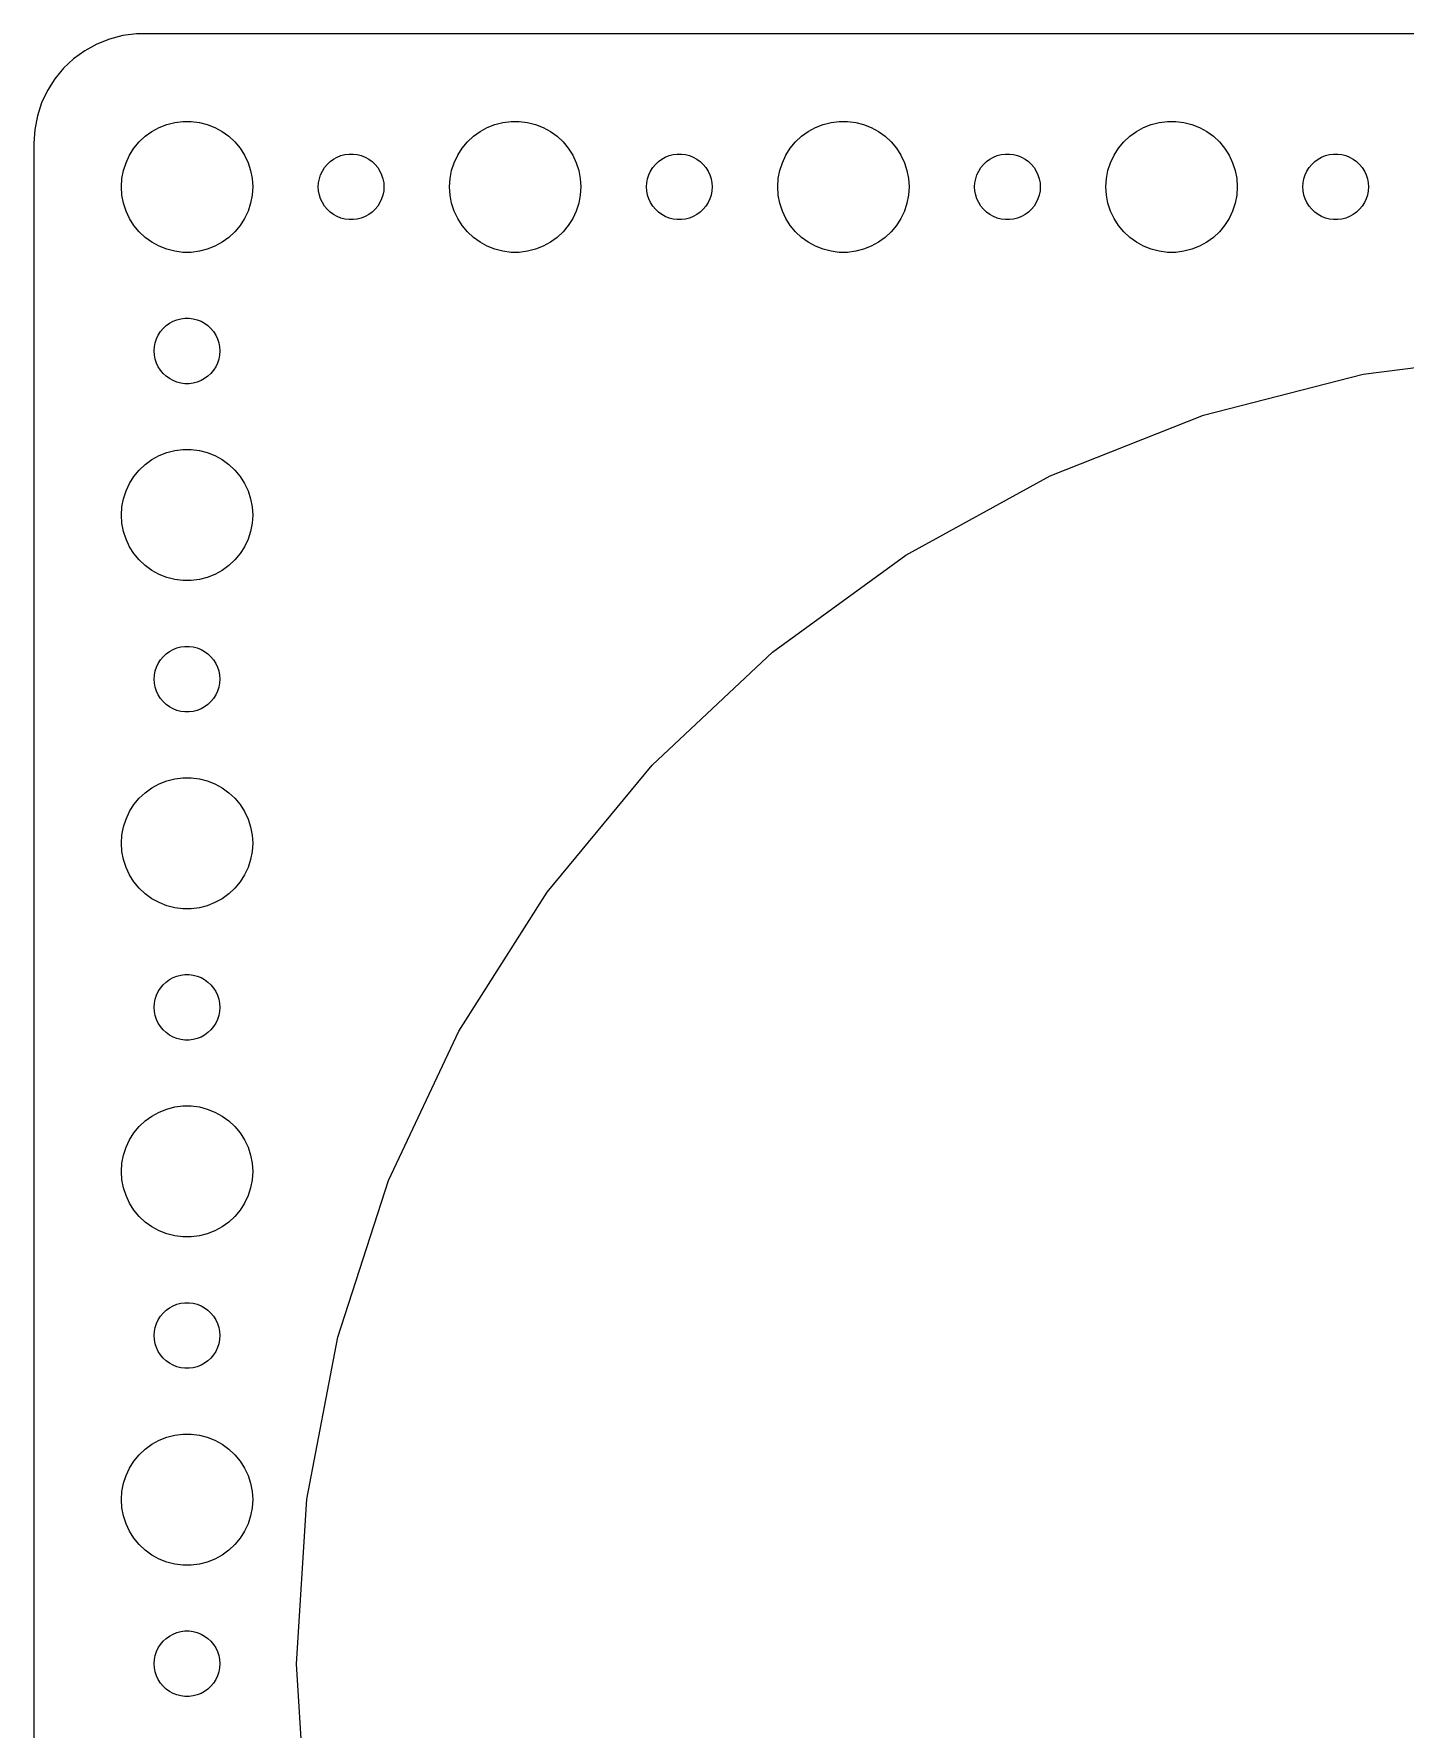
# Model space of a CAD drawing. Header units: metres. Extents: x -134 to 134, y -74 to 74.
# Drawn here: x -134.5 to -71.8, y -3 to 74.5 of the extents above; entities that cross this region are included whole.
import ezdxf

# ---------------------------------------------------------------- set-up
doc = ezdxf.new("R2010")
doc.units = ezdxf.units.M

msp = doc.modelspace()

# ---------------------------------------------------------------- linework, layer by layer
for p, q in [((-130.437, 74.4114), (-131.045, 74.2553)), ((-129.814, 74.4901), (-130.437, 74.4114)), ((129.814, 74.4901), (-129.814, 74.4901)), ((-132.179, 73.7216), (-132.687, 73.3526)), ((-131.629, 74.0241), (-132.179, 73.7216)), ((-131.045, 74.2553), (-131.629, 74.0241)), ((-133.145, 72.9227), (-133.545, 72.4389)), ((-132.687, 73.3526), (-133.145, 72.9227)), ((-133.545, 72.4389), (-133.882, 71.9088)), ((-134.149, 71.3406), (-134.343, 70.7434)), ((-133.882, 71.9088), (-134.149, 71.3406)), ((-134.343, 70.7434), (-134.461, 70.1267)), ((-134.461, 70.1267), (-134.5, 69.5)), ((-129.687, 69.5536), (-129.412, 69.8115)), ((-129.412, 69.8115), (-129.107, 70.033)), ((-129.107, 70.033), (-128.777, 70.2145)), ((-128.777, 70.2145), (-128.427, 70.3532)), ((-128.427, 70.3532), (-128.062, 70.4469)), ((-128.062, 70.4469), (-127.688, 70.4941)), ((-127.688, 70.4941), (-127.312, 70.4941)), ((-127.312, 70.4941), (-126.938, 70.4469)), ((-126.938, 70.4469), (-126.573, 70.3532)), ((-126.573, 70.3532), (-126.223, 70.2145)), ((-126.223, 70.2145), (-125.893, 70.033)), ((-125.893, 70.033), (-125.588, 69.8115)), ((-125.588, 69.8115), (-125.313, 69.5536)), ((-114.687, 69.5536), (-114.412, 69.8115)), ((-114.412, 69.8115), (-114.107, 70.033)), ((-114.107, 70.033), (-113.777, 70.2145)), ((-113.777, 70.2145), (-113.427, 70.3532)), ((-113.427, 70.3532), (-113.062, 70.4469)), ((-113.062, 70.4469), (-112.688, 70.4941)), ((-112.688, 70.4941), (-112.312, 70.4941)), ((-112.312, 70.4941), (-111.938, 70.4469)), ((-111.938, 70.4469), (-111.573, 70.3532)), ((-111.573, 70.3532), (-111.223, 70.2145)), ((-111.223, 70.2145), (-110.893, 70.033)), ((-110.893, 70.033), (-110.588, 69.8115)), ((-110.588, 69.8115), (-110.313, 69.5536)), ((-99.6869, 69.5536), (-99.4123, 69.8115)), ((-99.4123, 69.8115), (-99.1075, 70.033)), ((-99.1075, 70.033), (-98.7773, 70.2145)), ((-98.7773, 70.2145), (-98.427, 70.3532)), ((-98.427, 70.3532), (-98.0621, 70.4469)), ((-98.0621, 70.4469), (-97.6884, 70.4941)), ((-97.6884, 70.4941), (-97.3116, 70.4941)), ((-97.3116, 70.4941), (-96.9379, 70.4469)), ((-96.9379, 70.4469), (-96.573, 70.3532)), ((-96.573, 70.3532), (-96.2227, 70.2145)), ((-96.2227, 70.2145), (-95.8925, 70.033)), ((-95.8925, 70.033), (-95.5877, 69.8115)), ((-95.5877, 69.8115), (-95.3131, 69.5536)), ((-84.6869, 69.5536), (-84.4123, 69.8115)), ((-84.4123, 69.8115), (-84.1075, 70.033)), ((-84.1075, 70.033), (-83.7773, 70.2145)), ((-83.7773, 70.2145), (-83.427, 70.3532)), ((-83.427, 70.3532), (-83.0621, 70.4469)), ((-83.0621, 70.4469), (-82.6884, 70.4941)), ((-82.6884, 70.4941), (-82.3116, 70.4941)), ((-82.3116, 70.4941), (-81.9379, 70.4469)), ((-81.9379, 70.4469), (-81.573, 70.3532)), ((-81.573, 70.3532), (-81.2227, 70.2145)), ((-81.2227, 70.2145), (-80.8925, 70.033)), ((-80.8925, 70.033), (-80.5877, 69.8115)), ((-80.5877, 69.8115), (-80.3131, 69.5536)), ((-134.5, 69.5), (-134.5, -69.5)), ((-130.129, 68.9453), (-129.927, 69.2634)), ((-129.927, 69.2634), (-129.687, 69.5536)), ((-125.313, 69.5536), (-125.073, 69.2634)), ((-125.073, 69.2634), (-124.871, 68.9453)), ((-120.464, 68.9266), (-120.281, 68.9734)), ((-120.281, 68.9734), (-120.094, 68.997)), ((-120.094, 68.997), (-119.906, 68.997)), ((-119.906, 68.997), (-119.719, 68.9734)), ((-119.719, 68.9734), (-119.536, 68.9266)), ((-115.129, 68.9453), (-114.927, 69.2634)), ((-114.927, 69.2634), (-114.687, 69.5536)), ((-110.313, 69.5536), (-110.073, 69.2634)), ((-110.073, 69.2634), (-109.871, 68.9453)), ((-105.464, 68.9266), (-105.281, 68.9734)), ((-105.281, 68.9734), (-105.094, 68.997)), ((-105.094, 68.997), (-104.906, 68.997)), ((-104.906, 68.997), (-104.719, 68.9734)), ((-104.719, 68.9734), (-104.536, 68.9266)), ((-100.129, 68.9453), (-99.927, 69.2634)), ((-99.927, 69.2634), (-99.6869, 69.5536)), ((-95.3131, 69.5536), (-95.073, 69.2634)), ((-95.073, 69.2634), (-94.8711, 68.9453)), ((-90.4635, 68.9266), (-90.2811, 68.9734)), ((-90.2811, 68.9734), (-90.0942, 68.997)), ((-90.0942, 68.997), (-89.9058, 68.997)), ((-89.9058, 68.997), (-89.7189, 68.9734)), ((-89.7189, 68.9734), (-89.5365, 68.9266)), ((-85.1289, 68.9453), (-84.927, 69.2634)), ((-84.927, 69.2634), (-84.6869, 69.5536)), ((-80.3131, 69.5536), (-80.073, 69.2634)), ((-80.073, 69.2634), (-79.8711, 68.9453)), ((-75.4635, 68.9266), (-75.2811, 68.9734)), ((-75.2811, 68.9734), (-75.0942, 68.997)), ((-75.0942, 68.997), (-74.9058, 68.997)), ((-74.9058, 68.997), (-74.7189, 68.9734)), ((-74.7189, 68.9734), (-74.5365, 68.9266)), ((-130.476, 67.876), (-130.406, 68.2461)), ((-130.406, 68.2461), (-130.289, 68.6044)), ((-130.289, 68.6044), (-130.129, 68.9453)), ((-124.871, 68.9453), (-124.711, 68.6044)), ((-124.711, 68.6044), (-124.594, 68.2461)), ((-124.594, 68.2461), (-124.524, 67.876)), ((-121.395, 68.0522), (-121.314, 68.2226)), ((-121.314, 68.2226), (-121.214, 68.3817)), ((-121.214, 68.3817), (-121.093, 68.5268)), ((-121.093, 68.5268), (-120.956, 68.6558)), ((-120.956, 68.6558), (-120.804, 68.7665)), ((-120.804, 68.7665), (-120.639, 68.8572)), ((-120.639, 68.8572), (-120.464, 68.9266)), ((-119.536, 68.9266), (-119.361, 68.8572)), ((-119.361, 68.8572), (-119.196, 68.7665)), ((-119.196, 68.7665), (-119.044, 68.6558)), ((-119.044, 68.6558), (-118.907, 68.5268)), ((-118.907, 68.5268), (-118.786, 68.3817)), ((-118.786, 68.3817), (-118.686, 68.2226)), ((-118.686, 68.2226), (-118.605, 68.0522)), ((-115.476, 67.876), (-115.406, 68.2461)), ((-115.406, 68.2461), (-115.289, 68.6044)), ((-115.289, 68.6044), (-115.129, 68.9453)), ((-109.871, 68.9453), (-109.711, 68.6044)), ((-109.711, 68.6044), (-109.594, 68.2461)), ((-109.594, 68.2461), (-109.524, 67.876)), ((-106.395, 68.0522), (-106.314, 68.2226)), ((-106.314, 68.2226), (-106.214, 68.3817)), ((-106.214, 68.3817), (-106.093, 68.5268)), ((-106.093, 68.5268), (-105.956, 68.6558)), ((-105.956, 68.6558), (-105.804, 68.7665)), ((-105.804, 68.7665), (-105.639, 68.8572)), ((-105.639, 68.8572), (-105.464, 68.9266)), ((-104.536, 68.9266), (-104.361, 68.8572)), ((-104.361, 68.8572), (-104.196, 68.7665)), ((-104.196, 68.7665), (-104.044, 68.6558)), ((-104.044, 68.6558), (-103.907, 68.5268)), ((-103.907, 68.5268), (-103.786, 68.3817)), ((-103.786, 68.3817), (-103.686, 68.2226)), ((-103.686, 68.2226), (-103.605, 68.0522)), ((-100.476, 67.876), (-100.406, 68.2461)), ((-100.406, 68.2461), (-100.289, 68.6044)), ((-100.289, 68.6044), (-100.129, 68.9453)), ((-94.8711, 68.9453), (-94.7107, 68.6044)), ((-94.7107, 68.6044), (-94.5943, 68.2461)), ((-94.5943, 68.2461), (-94.5237, 67.876)), ((-91.3947, 68.0522), (-91.3145, 68.2226)), ((-91.3145, 68.2226), (-91.2135, 68.3817)), ((-91.2135, 68.3817), (-91.0934, 68.5268)), ((-91.0934, 68.5268), (-90.9561, 68.6558)), ((-90.9561, 68.6558), (-90.8037, 68.7665)), ((-90.8037, 68.7665), (-90.6387, 68.8572)), ((-90.6387, 68.8572), (-90.4635, 68.9266)), ((-89.5365, 68.9266), (-89.3613, 68.8572)), ((-89.3613, 68.8572), (-89.1963, 68.7665)), ((-89.1963, 68.7665), (-89.0439, 68.6558)), ((-89.0439, 68.6558), (-88.9065, 68.5268)), ((-88.9065, 68.5268), (-88.7865, 68.3817)), ((-88.7865, 68.3817), (-88.6855, 68.2226)), ((-88.6855, 68.2226), (-88.6053, 68.0522)), ((-85.4763, 67.876), (-85.4057, 68.2461)), ((-85.4057, 68.2461), (-85.2893, 68.6044)), ((-85.2893, 68.6044), (-85.1289, 68.9453)), ((-79.8711, 68.9453), (-79.7107, 68.6044)), ((-79.7107, 68.6044), (-79.5943, 68.2461)), ((-79.5943, 68.2461), (-79.5237, 67.876)), ((-76.3947, 68.0522), (-76.3145, 68.2226)), ((-76.3145, 68.2226), (-76.2135, 68.3817)), ((-76.2135, 68.3817), (-76.0934, 68.5268)), ((-76.0934, 68.5268), (-75.9561, 68.6558)), ((-75.9561, 68.6558), (-75.8037, 68.7665)), ((-75.8037, 68.7665), (-75.6387, 68.8572)), ((-75.6387, 68.8572), (-75.4635, 68.9266)), ((-74.5365, 68.9266), (-74.3613, 68.8572)), ((-74.3613, 68.8572), (-74.1963, 68.7665)), ((-74.1963, 68.7665), (-74.0439, 68.6558)), ((-74.0439, 68.6558), (-73.9065, 68.5268)), ((-73.9065, 68.5268), (-73.7865, 68.3817)), ((-73.7865, 68.3817), (-73.6855, 68.2226)), ((-73.6855, 68.2226), (-73.6053, 68.0522)), ((-130.5, 67.5), (-130.476, 67.876)), ((-130.476, 67.124), (-130.5, 67.5)), ((-124.524, 67.876), (-124.5, 67.5)), ((-124.5, 67.5), (-124.524, 67.124)), ((-121.5, 67.5), (-121.488, 67.688)), ((-121.488, 67.312), (-121.5, 67.5)), ((-121.488, 67.688), (-121.453, 67.873)), ((-121.453, 67.873), (-121.395, 68.0522)), ((-118.605, 68.0522), (-118.547, 67.873)), ((-118.547, 67.873), (-118.512, 67.688)), ((-118.512, 67.688), (-118.5, 67.5)), ((-118.5, 67.5), (-118.512, 67.312)), ((-115.5, 67.5), (-115.476, 67.876)), ((-115.476, 67.124), (-115.5, 67.5)), ((-109.524, 67.876), (-109.5, 67.5)), ((-109.5, 67.5), (-109.524, 67.124)), ((-106.5, 67.5), (-106.488, 67.688)), ((-106.488, 67.312), (-106.5, 67.5)), ((-106.488, 67.688), (-106.453, 67.873)), ((-106.453, 67.873), (-106.395, 68.0522)), ((-103.605, 68.0522), (-103.547, 67.873)), ((-103.547, 67.873), (-103.512, 67.688)), ((-103.512, 67.688), (-103.5, 67.5)), ((-103.5, 67.5), (-103.512, 67.312)), ((-100.5, 67.5), (-100.476, 67.876)), ((-100.476, 67.124), (-100.5, 67.5)), ((-94.5237, 67.876), (-94.5, 67.5)), ((-94.5, 67.5), (-94.5237, 67.124)), ((-91.5, 67.5), (-91.4882, 67.688)), ((-91.4882, 67.312), (-91.5, 67.5)), ((-91.4882, 67.688), (-91.4529, 67.873)), ((-91.4529, 67.873), (-91.3947, 68.0522)), ((-88.6053, 68.0522), (-88.5471, 67.873)), ((-88.5471, 67.873), (-88.5118, 67.688)), ((-88.5118, 67.688), (-88.5, 67.5)), ((-88.5, 67.5), (-88.5118, 67.312)), ((-85.5, 67.5), (-85.4763, 67.876)), ((-85.4763, 67.124), (-85.5, 67.5)), ((-79.5237, 67.876), (-79.5, 67.5)), ((-79.5, 67.5), (-79.5237, 67.124)), ((-76.5, 67.5), (-76.4882, 67.688)), ((-76.4882, 67.312), (-76.5, 67.5)), ((-76.4882, 67.688), (-76.4529, 67.873)), ((-76.4529, 67.873), (-76.3947, 68.0522)), ((-73.6053, 68.0522), (-73.5471, 67.873)), ((-73.5471, 67.873), (-73.5118, 67.688)), ((-73.5118, 67.688), (-73.5, 67.5)), ((-73.5, 67.5), (-73.5118, 67.312)), ((-130.406, 66.7539), (-130.476, 67.124)), ((-130.289, 66.3956), (-130.406, 66.7539)), ((-124.594, 66.7539), (-124.711, 66.3956)), ((-124.524, 67.124), (-124.594, 66.7539)), ((-121.453, 67.127), (-121.488, 67.312)), ((-121.395, 66.9478), (-121.453, 67.127)), ((-121.314, 66.7774), (-121.395, 66.9478)), ((-121.214, 66.6183), (-121.314, 66.7774)), ((-118.686, 66.7774), (-118.786, 66.6183)), ((-118.605, 66.9478), (-118.686, 66.7774)), ((-118.547, 67.127), (-118.605, 66.9478)), ((-118.512, 67.312), (-118.547, 67.127)), ((-115.406, 66.7539), (-115.476, 67.124)), ((-115.289, 66.3956), (-115.406, 66.7539)), ((-109.594, 66.7539), (-109.711, 66.3956)), ((-109.524, 67.124), (-109.594, 66.7539)), ((-106.453, 67.127), (-106.488, 67.312)), ((-106.395, 66.9478), (-106.453, 67.127)), ((-106.314, 66.7774), (-106.395, 66.9478)), ((-106.214, 66.6183), (-106.314, 66.7774)), ((-103.686, 66.7774), (-103.786, 66.6183)), ((-103.605, 66.9478), (-103.686, 66.7774)), ((-103.547, 67.127), (-103.605, 66.9478)), ((-103.512, 67.312), (-103.547, 67.127)), ((-100.406, 66.7539), (-100.476, 67.124)), ((-100.289, 66.3956), (-100.406, 66.7539)), ((-94.5943, 66.7539), (-94.7107, 66.3956)), ((-94.5237, 67.124), (-94.5943, 66.7539)), ((-91.4529, 67.127), (-91.4882, 67.312)), ((-91.3947, 66.9478), (-91.4529, 67.127)), ((-91.3145, 66.7774), (-91.3947, 66.9478)), ((-91.2135, 66.6183), (-91.3145, 66.7774)), ((-88.6855, 66.7774), (-88.7865, 66.6183)), ((-88.6053, 66.9478), (-88.6855, 66.7774)), ((-88.5471, 67.127), (-88.6053, 66.9478)), ((-88.5118, 67.312), (-88.5471, 67.127)), ((-85.4057, 66.7539), (-85.4763, 67.124)), ((-85.2893, 66.3956), (-85.4057, 66.7539)), ((-79.5943, 66.7539), (-79.7107, 66.3956)), ((-79.5237, 67.124), (-79.5943, 66.7539)), ((-76.4529, 67.127), (-76.4882, 67.312)), ((-76.3947, 66.9478), (-76.4529, 67.127)), ((-76.3145, 66.7774), (-76.3947, 66.9478)), ((-76.2135, 66.6183), (-76.3145, 66.7774)), ((-73.6855, 66.7774), (-73.7865, 66.6183)), ((-73.6053, 66.9478), (-73.6855, 66.7774)), ((-73.5471, 67.127), (-73.6053, 66.9478)), ((-73.5118, 67.312), (-73.5471, 67.127)), ((-130.129, 66.0547), (-130.289, 66.3956)), ((-129.927, 65.7366), (-130.129, 66.0547)), ((-124.871, 66.0547), (-125.073, 65.7366)), ((-124.711, 66.3956), (-124.871, 66.0547)), ((-121.093, 66.4732), (-121.214, 66.6183)), ((-120.956, 66.3442), (-121.093, 66.4732)), ((-120.804, 66.2335), (-120.956, 66.3442)), ((-120.639, 66.1428), (-120.804, 66.2335)), ((-120.464, 66.0734), (-120.639, 66.1428)), ((-120.281, 66.0266), (-120.464, 66.0734)), ((-120.094, 66.003), (-120.281, 66.0266)), ((-119.906, 66.003), (-120.094, 66.003)), ((-119.719, 66.0266), (-119.906, 66.003)), ((-119.536, 66.0734), (-119.719, 66.0266)), ((-119.361, 66.1428), (-119.536, 66.0734)), ((-119.196, 66.2335), (-119.361, 66.1428)), ((-119.044, 66.3442), (-119.196, 66.2335)), ((-118.907, 66.4732), (-119.044, 66.3442)), ((-118.786, 66.6183), (-118.907, 66.4732)), ((-115.129, 66.0547), (-115.289, 66.3956)), ((-114.927, 65.7366), (-115.129, 66.0547)), ((-109.871, 66.0547), (-110.073, 65.7366)), ((-109.711, 66.3956), (-109.871, 66.0547)), ((-106.093, 66.4732), (-106.214, 66.6183)), ((-105.956, 66.3442), (-106.093, 66.4732)), ((-105.804, 66.2335), (-105.956, 66.3442)), ((-105.639, 66.1428), (-105.804, 66.2335)), ((-105.464, 66.0734), (-105.639, 66.1428)), ((-105.281, 66.0266), (-105.464, 66.0734)), ((-105.094, 66.003), (-105.281, 66.0266)), ((-104.906, 66.003), (-105.094, 66.003)), ((-104.719, 66.0266), (-104.906, 66.003)), ((-104.536, 66.0734), (-104.719, 66.0266)), ((-104.361, 66.1428), (-104.536, 66.0734)), ((-104.196, 66.2335), (-104.361, 66.1428)), ((-104.044, 66.3442), (-104.196, 66.2335)), ((-103.907, 66.4732), (-104.044, 66.3442)), ((-103.786, 66.6183), (-103.907, 66.4732)), ((-100.129, 66.0547), (-100.289, 66.3956)), ((-99.927, 65.7366), (-100.129, 66.0547)), ((-94.8711, 66.0547), (-95.073, 65.7366)), ((-94.7107, 66.3956), (-94.8711, 66.0547)), ((-91.0934, 66.4732), (-91.2135, 66.6183)), ((-90.9561, 66.3442), (-91.0934, 66.4732)), ((-90.8037, 66.2335), (-90.9561, 66.3442)), ((-90.6387, 66.1428), (-90.8037, 66.2335)), ((-90.4635, 66.0734), (-90.6387, 66.1428)), ((-90.2811, 66.0266), (-90.4635, 66.0734)), ((-90.0942, 66.003), (-90.2811, 66.0266)), ((-89.9058, 66.003), (-90.0942, 66.003)), ((-89.7189, 66.0266), (-89.9058, 66.003)), ((-89.5365, 66.0734), (-89.7189, 66.0266)), ((-89.3613, 66.1428), (-89.5365, 66.0734)), ((-89.1963, 66.2335), (-89.3613, 66.1428)), ((-89.0439, 66.3442), (-89.1963, 66.2335)), ((-88.9065, 66.4732), (-89.0439, 66.3442)), ((-88.7865, 66.6183), (-88.9065, 66.4732)), ((-85.1289, 66.0547), (-85.2893, 66.3956)), ((-84.927, 65.7366), (-85.1289, 66.0547)), ((-79.8711, 66.0547), (-80.073, 65.7366)), ((-79.7107, 66.3956), (-79.8711, 66.0547)), ((-76.0934, 66.4732), (-76.2135, 66.6183)), ((-75.9561, 66.3442), (-76.0934, 66.4732)), ((-75.8037, 66.2335), (-75.9561, 66.3442)), ((-75.6387, 66.1428), (-75.8037, 66.2335)), ((-75.4635, 66.0734), (-75.6387, 66.1428)), ((-75.2811, 66.0266), (-75.4635, 66.0734)), ((-75.0942, 66.003), (-75.2811, 66.0266)), ((-74.9058, 66.003), (-75.0942, 66.003)), ((-74.7189, 66.0266), (-74.9058, 66.003)), ((-74.5365, 66.0734), (-74.7189, 66.0266)), ((-74.3613, 66.1428), (-74.5365, 66.0734)), ((-74.1963, 66.2335), (-74.3613, 66.1428)), ((-74.0439, 66.3442), (-74.1963, 66.2335)), ((-73.9065, 66.4732), (-74.0439, 66.3442)), ((-73.7865, 66.6183), (-73.9065, 66.4732)), ((-129.687, 65.4464), (-129.927, 65.7366)), ((-129.412, 65.1885), (-129.687, 65.4464)), ((-129.107, 64.967), (-129.412, 65.1885)), ((-125.588, 65.1885), (-125.893, 64.967)), ((-125.313, 65.4464), (-125.588, 65.1885)), ((-125.073, 65.7366), (-125.313, 65.4464)), ((-114.687, 65.4464), (-114.927, 65.7366)), ((-114.412, 65.1885), (-114.687, 65.4464)), ((-114.107, 64.967), (-114.412, 65.1885)), ((-110.588, 65.1885), (-110.893, 64.967)), ((-110.313, 65.4464), (-110.588, 65.1885)), ((-110.073, 65.7366), (-110.313, 65.4464)), ((-99.6869, 65.4464), (-99.927, 65.7366)), ((-99.4123, 65.1885), (-99.6869, 65.4464)), ((-99.1075, 64.967), (-99.4123, 65.1885)), ((-95.5877, 65.1885), (-95.8925, 64.967)), ((-95.3131, 65.4464), (-95.5877, 65.1885)), ((-95.073, 65.7366), (-95.3131, 65.4464)), ((-84.6869, 65.4464), (-84.927, 65.7366)), ((-84.4123, 65.1885), (-84.6869, 65.4464)), ((-84.1075, 64.967), (-84.4123, 65.1885)), ((-80.5877, 65.1885), (-80.8925, 64.967)), ((-80.3131, 65.4464), (-80.5877, 65.1885)), ((-80.073, 65.7366), (-80.3131, 65.4464)), ((-128.777, 64.7855), (-129.107, 64.967)), ((-128.427, 64.6468), (-128.777, 64.7855)), ((-128.062, 64.5531), (-128.427, 64.6468)), ((-127.688, 64.5059), (-128.062, 64.5531)), ((-127.312, 64.5059), (-127.688, 64.5059)), ((-126.938, 64.5531), (-127.312, 64.5059)), ((-126.573, 64.6468), (-126.938, 64.5531)), ((-126.223, 64.7855), (-126.573, 64.6468)), ((-125.893, 64.967), (-126.223, 64.7855)), ((-113.777, 64.7855), (-114.107, 64.967)), ((-113.427, 64.6468), (-113.777, 64.7855)), ((-113.062, 64.5531), (-113.427, 64.6468)), ((-112.688, 64.5059), (-113.062, 64.5531)), ((-112.312, 64.5059), (-112.688, 64.5059)), ((-111.938, 64.5531), (-112.312, 64.5059)), ((-111.573, 64.6468), (-111.938, 64.5531)), ((-111.223, 64.7855), (-111.573, 64.6468)), ((-110.893, 64.967), (-111.223, 64.7855)), ((-98.7773, 64.7855), (-99.1075, 64.967)), ((-98.427, 64.6468), (-98.7773, 64.7855)), ((-98.0621, 64.5531), (-98.427, 64.6468)), ((-97.6884, 64.5059), (-98.0621, 64.5531)), ((-97.3116, 64.5059), (-97.6884, 64.5059)), ((-96.9379, 64.5531), (-97.3116, 64.5059)), ((-96.573, 64.6468), (-96.9379, 64.5531)), ((-96.2227, 64.7855), (-96.573, 64.6468)), ((-95.8925, 64.967), (-96.2227, 64.7855)), ((-83.7773, 64.7855), (-84.1075, 64.967)), ((-83.427, 64.6468), (-83.7773, 64.7855)), ((-83.0621, 64.5531), (-83.427, 64.6468)), ((-82.6884, 64.5059), (-83.0621, 64.5531)), ((-82.3116, 64.5059), (-82.6884, 64.5059)), ((-81.9379, 64.5531), (-82.3116, 64.5059)), ((-81.573, 64.6468), (-81.9379, 64.5531)), ((-81.2227, 64.7855), (-81.573, 64.6468)), ((-80.8925, 64.967), (-81.2227, 64.7855)), ((-128.456, 61.1558), (-128.304, 61.2665)), ((-128.304, 61.2665), (-128.139, 61.3572)), ((-128.139, 61.3572), (-127.964, 61.4266)), ((-127.964, 61.4266), (-127.781, 61.4734)), ((-127.781, 61.4734), (-127.594, 61.497)), ((-127.594, 61.497), (-127.406, 61.497)), ((-127.406, 61.497), (-127.219, 61.4734)), ((-127.219, 61.4734), (-127.036, 61.4266)), ((-127.036, 61.4266), (-126.861, 61.3572)), ((-126.861, 61.3572), (-126.696, 61.2665)), ((-126.696, 61.2665), (-126.544, 61.1558)), ((-128.953, 60.373), (-128.895, 60.5522)), ((-128.895, 60.5522), (-128.814, 60.7226)), ((-128.814, 60.7226), (-128.714, 60.8817)), ((-128.714, 60.8817), (-128.593, 61.0268)), ((-128.593, 61.0268), (-128.456, 61.1558)), ((-126.544, 61.1558), (-126.407, 61.0268)), ((-126.407, 61.0268), (-126.286, 60.8817)), ((-126.286, 60.8817), (-126.186, 60.7226)), ((-126.186, 60.7226), (-126.105, 60.5522)), ((-126.105, 60.5522), (-126.047, 60.373)), ((-129, 60), (-128.988, 60.188)), ((-128.988, 59.812), (-129, 60)), ((-128.988, 60.188), (-128.953, 60.373)), ((-128.953, 59.627), (-128.988, 59.812)), ((-126.047, 60.373), (-126.012, 60.188)), ((-126.012, 59.812), (-126.047, 59.627)), ((-126.012, 60.188), (-126, 60)), ((-126, 60), (-126.012, 59.812)), ((-73.7429, 58.9372), (-66.2674, 59.8816)), ((-128.895, 59.4478), (-128.953, 59.627)), ((-128.814, 59.2774), (-128.895, 59.4478)), ((-128.714, 59.1183), (-128.814, 59.2774)), ((-128.593, 58.9732), (-128.714, 59.1183)), ((-128.456, 58.8442), (-128.593, 58.9732)), ((-126.407, 58.9732), (-126.544, 58.8442)), ((-126.286, 59.1183), (-126.407, 58.9732)), ((-126.186, 59.2774), (-126.286, 59.1183)), ((-126.105, 59.4478), (-126.186, 59.2774)), ((-126.047, 59.627), (-126.105, 59.4478)), ((-81.041, 57.0634), (-73.7429, 58.9372)), ((-128.304, 58.7335), (-128.456, 58.8442)), ((-128.139, 58.6428), (-128.304, 58.7335)), ((-127.964, 58.5734), (-128.139, 58.6428)), ((-127.781, 58.5266), (-127.964, 58.5734)), ((-127.594, 58.503), (-127.781, 58.5266)), ((-127.406, 58.503), (-127.594, 58.503)), ((-127.219, 58.5266), (-127.406, 58.503)), ((-127.036, 58.5734), (-127.219, 58.5266)), ((-126.861, 58.6428), (-127.036, 58.5734)), ((-126.696, 58.7335), (-126.861, 58.6428)), ((-126.544, 58.8442), (-126.696, 58.7335)), ((-88.0468, 54.2896), (-81.041, 57.0634)), ((-129.412, 54.8115), (-129.107, 55.033)), ((-129.107, 55.033), (-128.777, 55.2145)), ((-128.777, 55.2145), (-128.427, 55.3532)), ((-128.427, 55.3532), (-128.062, 55.4469)), ((-128.062, 55.4469), (-127.688, 55.4941)), ((-127.688, 55.4941), (-127.312, 55.4941)), ((-127.312, 55.4941), (-126.938, 55.4469)), ((-126.938, 55.4469), (-126.573, 55.3532)), ((-126.573, 55.3532), (-126.223, 55.2145)), ((-126.223, 55.2145), (-125.893, 55.033)), ((-125.893, 55.033), (-125.588, 54.8115)), ((-130.129, 53.9453), (-129.927, 54.2634)), ((-129.927, 54.2634), (-129.687, 54.5536)), ((-129.687, 54.5536), (-129.412, 54.8115)), ((-125.588, 54.8115), (-125.313, 54.5536)), ((-125.313, 54.5536), (-125.073, 54.2634)), ((-125.073, 54.2634), (-124.871, 53.9453)), ((-94.6496, 50.6597), (-88.0468, 54.2896)), ((-130.406, 53.2461), (-130.289, 53.6044)), ((-130.289, 53.6044), (-130.129, 53.9453)), ((-124.871, 53.9453), (-124.711, 53.6044)), ((-124.711, 53.6044), (-124.594, 53.2461)), ((-130.5, 52.5), (-130.476, 52.876)), ((-130.476, 52.876), (-130.406, 53.2461)), ((-124.594, 53.2461), (-124.524, 52.876)), ((-124.524, 52.876), (-124.5, 52.5)), ((-130.476, 52.124), (-130.5, 52.5)), ((-130.406, 51.7539), (-130.476, 52.124)), ((-124.524, 52.124), (-124.594, 51.7539)), ((-124.5, 52.5), (-124.524, 52.124)), ((-130.289, 51.3956), (-130.406, 51.7539)), ((-130.129, 51.0547), (-130.289, 51.3956)), ((-124.711, 51.3956), (-124.871, 51.0547)), ((-124.594, 51.7539), (-124.711, 51.3956)), ((-129.927, 50.7366), (-130.129, 51.0547)), ((-129.687, 50.4464), (-129.927, 50.7366)), ((-129.412, 50.1885), (-129.687, 50.4464)), ((-125.313, 50.4464), (-125.588, 50.1885)), ((-125.073, 50.7366), (-125.313, 50.4464)), ((-124.871, 51.0547), (-125.073, 50.7366)), ((-100.745, 46.2308), (-94.6496, 50.6597)), ((-129.107, 49.967), (-129.412, 50.1885)), ((-128.777, 49.7855), (-129.107, 49.967)), ((-128.427, 49.6468), (-128.777, 49.7855)), ((-128.062, 49.5531), (-128.427, 49.6468)), ((-126.573, 49.6468), (-126.938, 49.5531)), ((-126.223, 49.7855), (-126.573, 49.6468)), ((-125.893, 49.967), (-126.223, 49.7855)), ((-125.588, 50.1885), (-125.893, 49.967)), ((-127.688, 49.5059), (-128.062, 49.5531)), ((-127.312, 49.5059), (-127.688, 49.5059)), ((-126.938, 49.5531), (-127.312, 49.5059)), ((-127.781, 46.4734), (-127.594, 46.497)), ((-127.594, 46.497), (-127.406, 46.497)), ((-127.406, 46.497), (-127.219, 46.4734)), ((-128.895, 45.5522), (-128.814, 45.7226)), ((-128.814, 45.7226), (-128.714, 45.8817)), ((-128.714, 45.8817), (-128.593, 46.0268)), ((-128.593, 46.0268), (-128.456, 46.1558)), ((-128.456, 46.1558), (-128.304, 46.2665)), ((-128.304, 46.2665), (-128.139, 46.3572)), ((-128.139, 46.3572), (-127.964, 46.4266)), ((-127.964, 46.4266), (-127.781, 46.4734)), ((-127.219, 46.4734), (-127.036, 46.4266)), ((-127.036, 46.4266), (-126.861, 46.3572)), ((-126.861, 46.3572), (-126.696, 46.2665)), ((-126.696, 46.2665), (-126.544, 46.1558)), ((-126.544, 46.1558), (-126.407, 46.0268)), ((-126.407, 46.0268), (-126.286, 45.8817)), ((-126.286, 45.8817), (-126.186, 45.7226)), ((-126.186, 45.7226), (-126.105, 45.5522)), ((-106.238, 41.0728), (-100.745, 46.2308)), ((-129, 45), (-128.988, 45.188)), ((-128.988, 44.812), (-129, 45)), ((-128.988, 45.188), (-128.953, 45.373)), ((-128.953, 45.373), (-128.895, 45.5522)), ((-126.105, 45.5522), (-126.047, 45.373)), ((-126.047, 45.373), (-126.012, 45.188)), ((-126.012, 45.188), (-126, 45)), ((-126, 45), (-126.012, 44.812)), ((-128.953, 44.627), (-128.988, 44.812)), ((-128.895, 44.4478), (-128.953, 44.627)), ((-128.814, 44.2774), (-128.895, 44.4478)), ((-128.714, 44.1183), (-128.814, 44.2774)), ((-126.186, 44.2774), (-126.286, 44.1183)), ((-126.105, 44.4478), (-126.186, 44.2774)), ((-126.047, 44.627), (-126.105, 44.4478)), ((-126.012, 44.812), (-126.047, 44.627)), ((-128.593, 43.9732), (-128.714, 44.1183)), ((-128.456, 43.8442), (-128.593, 43.9732)), ((-128.304, 43.7335), (-128.456, 43.8442)), ((-128.139, 43.6428), (-128.304, 43.7335)), ((-127.964, 43.5734), (-128.139, 43.6428)), ((-127.781, 43.5266), (-127.964, 43.5734)), ((-127.594, 43.503), (-127.781, 43.5266)), ((-127.406, 43.503), (-127.594, 43.503)), ((-127.219, 43.5266), (-127.406, 43.503)), ((-127.036, 43.5734), (-127.219, 43.5266)), ((-126.861, 43.6428), (-127.036, 43.5734)), ((-126.696, 43.7335), (-126.861, 43.6428)), ((-126.544, 43.8442), (-126.696, 43.7335)), ((-126.407, 43.9732), (-126.544, 43.8442)), ((-126.286, 44.1183), (-126.407, 43.9732)), ((-111.041, 35.2671), (-106.238, 41.0728)), ((-128.777, 40.2145), (-128.427, 40.3532)), ((-128.427, 40.3532), (-128.062, 40.4469)), ((-128.062, 40.4469), (-127.688, 40.4941)), ((-127.688, 40.4941), (-127.312, 40.4941)), ((-127.312, 40.4941), (-126.938, 40.4469)), ((-126.938, 40.4469), (-126.573, 40.3532)), ((-126.573, 40.3532), (-126.223, 40.2145)), ((-129.927, 39.2634), (-129.687, 39.5536)), ((-129.687, 39.5536), (-129.412, 39.8115)), ((-129.412, 39.8115), (-129.107, 40.033)), ((-129.107, 40.033), (-128.777, 40.2145)), ((-126.223, 40.2145), (-125.893, 40.033)), ((-125.893, 40.033), (-125.588, 39.8115)), ((-125.588, 39.8115), (-125.313, 39.5536)), ((-125.313, 39.5536), (-125.073, 39.2634)), ((-130.289, 38.6044), (-130.129, 38.9453)), ((-130.129, 38.9453), (-129.927, 39.2634)), ((-125.073, 39.2634), (-124.871, 38.9453)), ((-124.871, 38.9453), (-124.711, 38.6044)), ((-130.476, 37.876), (-130.406, 38.2461)), ((-130.406, 38.2461), (-130.289, 38.6044)), ((-124.711, 38.6044), (-124.594, 38.2461)), ((-124.594, 38.2461), (-124.524, 37.876)), ((-130.5, 37.5), (-130.476, 37.876)), ((-130.476, 37.124), (-130.5, 37.5)), ((-124.524, 37.876), (-124.5, 37.5)), ((-124.5, 37.5), (-124.524, 37.124)), ((-130.406, 36.7539), (-130.476, 37.124)), ((-130.289, 36.3956), (-130.406, 36.7539)), ((-124.594, 36.7539), (-124.711, 36.3956)), ((-124.524, 37.124), (-124.594, 36.7539)), ((-130.129, 36.0547), (-130.289, 36.3956)), ((-129.927, 35.7366), (-130.129, 36.0547)), ((-129.687, 35.4464), (-129.927, 35.7366)), ((-125.073, 35.7366), (-125.313, 35.4464)), ((-124.871, 36.0547), (-125.073, 35.7366)), ((-124.711, 36.3956), (-124.871, 36.0547)), ((-129.412, 35.1885), (-129.687, 35.4464)), ((-129.107, 34.967), (-129.412, 35.1885)), ((-128.777, 34.7855), (-129.107, 34.967)), ((-125.893, 34.967), (-126.223, 34.7855)), ((-125.588, 35.1885), (-125.893, 34.967)), ((-125.313, 35.4464), (-125.588, 35.1885)), ((-115.078, 28.9052), (-111.041, 35.2671)), ((-128.427, 34.6468), (-128.777, 34.7855)), ((-128.062, 34.5531), (-128.427, 34.6468)), ((-127.688, 34.5059), (-128.062, 34.5531)), ((-127.312, 34.5059), (-127.688, 34.5059)), ((-126.938, 34.5531), (-127.312, 34.5059)), ((-126.573, 34.6468), (-126.938, 34.5531)), ((-126.223, 34.7855), (-126.573, 34.6468)), ((-128.714, 30.8817), (-128.593, 31.0268)), ((-128.593, 31.0268), (-128.456, 31.1558)), ((-128.456, 31.1558), (-128.304, 31.2665)), ((-128.304, 31.2665), (-128.139, 31.3572)), ((-128.139, 31.3572), (-127.964, 31.4266)), ((-127.964, 31.4266), (-127.781, 31.4734)), ((-127.781, 31.4734), (-127.594, 31.497)), ((-127.594, 31.497), (-127.406, 31.497)), ((-127.406, 31.497), (-127.219, 31.4734)), ((-127.219, 31.4734), (-127.036, 31.4266)), ((-127.036, 31.4266), (-126.861, 31.3572)), ((-126.861, 31.3572), (-126.696, 31.2665)), ((-126.696, 31.2665), (-126.544, 31.1558)), ((-126.544, 31.1558), (-126.407, 31.0268)), ((-126.407, 31.0268), (-126.286, 30.8817)), ((-128.988, 30.188), (-128.953, 30.373)), ((-128.953, 30.373), (-128.895, 30.5522)), ((-128.895, 30.5522), (-128.814, 30.7226)), ((-128.814, 30.7226), (-128.714, 30.8817)), ((-126.286, 30.8817), (-126.186, 30.7226)), ((-126.186, 30.7226), (-126.105, 30.5522)), ((-126.105, 30.5522), (-126.047, 30.373)), ((-126.047, 30.373), (-126.012, 30.188)), ((-129, 30), (-128.988, 30.188)), ((-128.988, 29.812), (-129, 30)), ((-128.953, 29.627), (-128.988, 29.812)), ((-128.895, 29.4478), (-128.953, 29.627)), ((-128.814, 29.2774), (-128.895, 29.4478)), ((-126.105, 29.4478), (-126.186, 29.2774)), ((-126.047, 29.627), (-126.105, 29.4478)), ((-126.012, 29.812), (-126.047, 29.627)), ((-126.012, 30.188), (-126, 30)), ((-126, 30), (-126.012, 29.812)), ((-128.714, 29.1183), (-128.814, 29.2774)), ((-128.593, 28.9732), (-128.714, 29.1183)), ((-128.456, 28.8442), (-128.593, 28.9732)), ((-128.304, 28.7335), (-128.456, 28.8442)), ((-128.139, 28.6427), (-128.304, 28.7335)), ((-126.696, 28.7335), (-126.861, 28.6427)), ((-126.544, 28.8442), (-126.696, 28.7335)), ((-126.407, 28.9732), (-126.544, 28.8442)), ((-126.286, 29.1183), (-126.407, 28.9732)), ((-126.186, 29.2774), (-126.286, 29.1183)), ((-118.287, 22.0875), (-115.078, 28.9052)), ((-127.964, 28.5734), (-128.139, 28.6427)), ((-127.781, 28.5266), (-127.964, 28.5734)), ((-127.594, 28.503), (-127.781, 28.5266)), ((-127.406, 28.503), (-127.594, 28.503)), ((-127.219, 28.5266), (-127.406, 28.503)), ((-127.036, 28.5734), (-127.219, 28.5266)), ((-126.861, 28.6427), (-127.036, 28.5734)), ((-129.687, 24.5536), (-129.412, 24.8115)), ((-129.412, 24.8115), (-129.107, 25.033)), ((-129.107, 25.033), (-128.777, 25.2145)), ((-128.777, 25.2145), (-128.427, 25.3532)), ((-128.427, 25.3532), (-128.062, 25.4469)), ((-128.062, 25.4469), (-127.688, 25.4941)), ((-127.688, 25.4941), (-127.312, 25.4941)), ((-127.312, 25.4941), (-126.938, 25.4469)), ((-126.938, 25.4469), (-126.573, 25.3532)), ((-126.573, 25.3532), (-126.223, 25.2145)), ((-126.223, 25.2145), (-125.893, 25.033)), ((-125.893, 25.033), (-125.588, 24.8115)), ((-125.588, 24.8115), (-125.313, 24.5536)), ((-130.129, 23.9453), (-129.927, 24.2634)), ((-129.927, 24.2634), (-129.687, 24.5536)), ((-125.313, 24.5536), (-125.073, 24.2634)), ((-125.073, 24.2634), (-124.871, 23.9453)), ((-130.476, 22.876), (-130.406, 23.2461)), ((-130.406, 23.2461), (-130.289, 23.6044)), ((-130.289, 23.6044), (-130.129, 23.9453)), ((-124.871, 23.9453), (-124.711, 23.6044)), ((-124.711, 23.6044), (-124.594, 23.2461)), ((-124.594, 23.2461), (-124.524, 22.876)), ((-130.5, 22.5), (-130.476, 22.876)), ((-130.476, 22.124), (-130.5, 22.5)), ((-124.524, 22.876), (-124.5, 22.5)), ((-124.5, 22.5), (-124.524, 22.124)), ((-130.406, 21.7539), (-130.476, 22.124)), ((-130.289, 21.3956), (-130.406, 21.7539)), ((-124.594, 21.7539), (-124.711, 21.3956)), ((-124.524, 22.124), (-124.594, 21.7539)), ((-120.615, 14.9214), (-118.287, 22.0875)), ((-130.129, 21.0547), (-130.289, 21.3956)), ((-129.927, 20.7366), (-130.129, 21.0547)), ((-124.871, 21.0547), (-125.073, 20.7366)), ((-124.711, 21.3956), (-124.871, 21.0547)), ((-129.687, 20.4464), (-129.927, 20.7366)), ((-129.412, 20.1884), (-129.687, 20.4464)), ((-129.107, 19.967), (-129.412, 20.1884)), ((-125.588, 20.1884), (-125.893, 19.967)), ((-125.313, 20.4464), (-125.588, 20.1884)), ((-125.073, 20.7366), (-125.313, 20.4464)), ((-128.777, 19.7855), (-129.107, 19.967)), ((-128.427, 19.6468), (-128.777, 19.7855)), ((-128.062, 19.5531), (-128.427, 19.6468)), ((-127.688, 19.5059), (-128.062, 19.5531)), ((-127.312, 19.5059), (-127.688, 19.5059)), ((-126.938, 19.5531), (-127.312, 19.5059)), ((-126.573, 19.6468), (-126.938, 19.5531)), ((-126.223, 19.7855), (-126.573, 19.6468)), ((-125.893, 19.967), (-126.223, 19.7855)), ((-128.304, 16.2665), (-128.139, 16.3572)), ((-128.139, 16.3572), (-127.964, 16.4266)), ((-127.964, 16.4266), (-127.781, 16.4734)), ((-127.781, 16.4734), (-127.594, 16.497)), ((-127.594, 16.497), (-127.406, 16.497)), ((-127.406, 16.497), (-127.219, 16.4734)), ((-127.219, 16.4734), (-127.036, 16.4266)), ((-127.036, 16.4266), (-126.861, 16.3572)), ((-126.861, 16.3572), (-126.696, 16.2665)), ((-128.953, 15.373), (-128.895, 15.5522)), ((-128.895, 15.5522), (-128.814, 15.7226)), ((-128.814, 15.7226), (-128.714, 15.8817)), ((-128.714, 15.8817), (-128.593, 16.0268)), ((-128.593, 16.0268), (-128.456, 16.1558)), ((-128.456, 16.1558), (-128.304, 16.2665)), ((-126.696, 16.2665), (-126.544, 16.1558)), ((-126.544, 16.1558), (-126.407, 16.0268)), ((-126.407, 16.0268), (-126.286, 15.8817)), ((-126.286, 15.8817), (-126.186, 15.7226)), ((-126.186, 15.7226), (-126.105, 15.5522)), ((-126.105, 15.5522), (-126.047, 15.373)), ((-129, 15), (-128.988, 15.188)), ((-128.988, 14.812), (-129, 15)), ((-128.988, 15.188), (-128.953, 15.373)), ((-128.953, 14.627), (-128.988, 14.812)), ((-126.047, 15.373), (-126.012, 15.188)), ((-126.012, 14.812), (-126.047, 14.627)), ((-126.012, 15.188), (-126, 15)), ((-126, 15), (-126.012, 14.812)), ((-122.027, 7.51999), (-120.615, 14.9214)), ((-128.895, 14.4478), (-128.953, 14.627)), ((-128.814, 14.2774), (-128.895, 14.4478)), ((-128.714, 14.1183), (-128.814, 14.2774)), ((-128.593, 13.9732), (-128.714, 14.1183)), ((-128.456, 13.8442), (-128.593, 13.9732)), ((-126.407, 13.9732), (-126.544, 13.8442)), ((-126.286, 14.1183), (-126.407, 13.9732)), ((-126.186, 14.2774), (-126.286, 14.1183)), ((-126.105, 14.4478), (-126.186, 14.2774)), ((-126.047, 14.627), (-126.105, 14.4478)), ((-128.304, 13.7335), (-128.456, 13.8442)), ((-128.139, 13.6427), (-128.304, 13.7335)), ((-127.964, 13.5734), (-128.139, 13.6427)), ((-127.781, 13.5266), (-127.964, 13.5734)), ((-127.594, 13.5029), (-127.781, 13.5266)), ((-127.406, 13.5029), (-127.594, 13.5029)), ((-127.219, 13.5266), (-127.406, 13.5029)), ((-127.036, 13.5734), (-127.219, 13.5266)), ((-126.861, 13.6427), (-127.036, 13.5734)), ((-126.696, 13.7335), (-126.861, 13.6427)), ((-126.544, 13.8442), (-126.696, 13.7335)), ((-129.107, 10.033), (-128.777, 10.2145)), ((-128.777, 10.2145), (-128.427, 10.3532)), ((-128.427, 10.3532), (-128.062, 10.4469)), ((-128.062, 10.4469), (-127.688, 10.4941)), ((-127.688, 10.4941), (-127.312, 10.4941)), ((-127.312, 10.4941), (-126.938, 10.4469)), ((-126.938, 10.4469), (-126.573, 10.3532)), ((-126.573, 10.3532), (-126.223, 10.2145)), ((-126.223, 10.2145), (-125.893, 10.033)), ((-129.927, 9.26335), (-129.687, 9.55363)), ((-129.687, 9.55363), (-129.412, 9.81154)), ((-129.412, 9.81154), (-129.107, 10.033)), ((-125.893, 10.033), (-125.588, 9.81154)), ((-125.588, 9.81154), (-125.313, 9.55363)), ((-125.313, 9.55363), (-125.073, 9.26335)), ((-130.406, 8.24606), (-130.289, 8.60437)), ((-130.289, 8.60437), (-130.129, 8.94525)), ((-130.129, 8.94525), (-129.927, 9.26335)), ((-125.073, 9.26335), (-124.871, 8.94525)), ((-124.871, 8.94525), (-124.711, 8.60437)), ((-124.711, 8.60437), (-124.594, 8.24606)), ((-130.5, 7.5), (-130.476, 7.87599)), ((-130.476, 7.87599), (-130.406, 8.24606)), ((-124.594, 8.24606), (-124.524, 7.87599)), ((-124.524, 7.87599), (-124.5, 7.5)), ((-130.476, 7.12399), (-130.5, 7.5)), ((-130.406, 6.75392), (-130.476, 7.12399)), ((-124.524, 7.12399), (-124.594, 6.75392)), ((-124.5, 7.5), (-124.524, 7.12399)), ((-122.5, 0), (-122.027, 7.51999)), ((-130.289, 6.39561), (-130.406, 6.75392)), ((-130.129, 6.05473), (-130.289, 6.39561)), ((-124.711, 6.39561), (-124.871, 6.05473)), ((-124.594, 6.75392), (-124.711, 6.39561)), ((-129.927, 5.73663), (-130.129, 6.05473)), ((-129.687, 5.44635), (-129.927, 5.73663)), ((-129.412, 5.18845), (-129.687, 5.44635)), ((-125.313, 5.44635), (-125.588, 5.18845)), ((-125.073, 5.73663), (-125.313, 5.44635)), ((-124.871, 6.05473), (-125.073, 5.73663)), ((-129.107, 4.96701), (-129.412, 5.18845)), ((-128.777, 4.78551), (-129.107, 4.96701)), ((-128.427, 4.64682), (-128.777, 4.78551)), ((-126.223, 4.78551), (-126.573, 4.64682)), ((-125.893, 4.96701), (-126.223, 4.78551)), ((-125.588, 5.18845), (-125.893, 4.96701)), ((-128.062, 4.55313), (-128.427, 4.64682)), ((-127.688, 4.50591), (-128.062, 4.55313)), ((-127.312, 4.50591), (-127.688, 4.50591)), ((-126.938, 4.55313), (-127.312, 4.50591)), ((-126.573, 4.64682), (-126.938, 4.55313)), ((-128.814, 0.72263), (-128.714, 0.88167)), ((-128.714, 0.88167), (-128.593, 1.02681)), ((-128.593, 1.02681), (-128.456, 1.15576)), ((-128.456, 1.15576), (-128.304, 1.26648)), ((-128.304, 1.26648), (-128.139, 1.35724)), ((-128.139, 1.35724), (-127.964, 1.42657)), ((-127.964, 1.42657), (-127.781, 1.47342)), ((-127.781, 1.47342), (-127.594, 1.49704)), ((-127.594, 1.49704), (-127.406, 1.49704)), ((-127.406, 1.49704), (-127.219, 1.47342)), ((-127.219, 1.47342), (-127.036, 1.42657)), ((-127.036, 1.42657), (-126.861, 1.35724)), ((-126.861, 1.35724), (-126.696, 1.26648)), ((-126.696, 1.26648), (-126.544, 1.15576)), ((-126.544, 1.15576), (-126.407, 1.02681)), ((-126.407, 1.02681), (-126.286, 0.88167)), ((-126.286, 0.88167), (-126.186, 0.72263)), ((-129, 0), (-128.988, 0.18799)), ((-128.988, -0.18799), (-129, 0)), ((-128.988, 0.18799), (-128.953, 0.37303)), ((-128.953, 0.37303), (-128.895, 0.55219)), ((-128.895, 0.55219), (-128.814, 0.72263)), ((-126.186, 0.72263), (-126.105, 0.55219)), ((-126.105, 0.55219), (-126.047, 0.37303)), ((-126.047, 0.37303), (-126.012, 0.18799)), ((-126.012, 0.18799), (-126, 0)), ((-126, 0), (-126.012, -0.18799)), ((-122.027, -7.51999), (-122.5, 0)), ((-128.953, -0.37303), (-128.988, -0.18799)), ((-128.895, -0.55219), (-128.953, -0.37303)), ((-128.814, -0.72263), (-128.895, -0.55219)), ((-128.714, -0.88167), (-128.814, -0.72263)), ((-126.186, -0.72263), (-126.286, -0.88167)), ((-126.105, -0.55219), (-126.186, -0.72263)), ((-126.047, -0.37303), (-126.105, -0.55219)), ((-126.012, -0.18799), (-126.047, -0.37303)), ((-128.593, -1.02681), (-128.714, -0.88167)), ((-128.456, -1.15576), (-128.593, -1.02681)), ((-128.304, -1.26648), (-128.456, -1.15576)), ((-128.139, -1.35724), (-128.304, -1.26648)), ((-127.964, -1.42657), (-128.139, -1.35724)), ((-127.781, -1.47342), (-127.964, -1.42657)), ((-127.594, -1.49704), (-127.781, -1.47342)), ((-127.406, -1.49704), (-127.594, -1.49704)), ((-127.219, -1.47342), (-127.406, -1.49704)), ((-127.036, -1.42657), (-127.219, -1.47342)), ((-126.861, -1.35724), (-127.036, -1.42657)), ((-126.696, -1.26648), (-126.861, -1.35724)), ((-126.544, -1.15576), (-126.696, -1.26648)), ((-126.407, -1.02681), (-126.544, -1.15576)), ((-126.286, -0.88167), (-126.407, -1.02681))]:
    msp.add_line(p, q)

doc.saveas('drawing.dxf')
